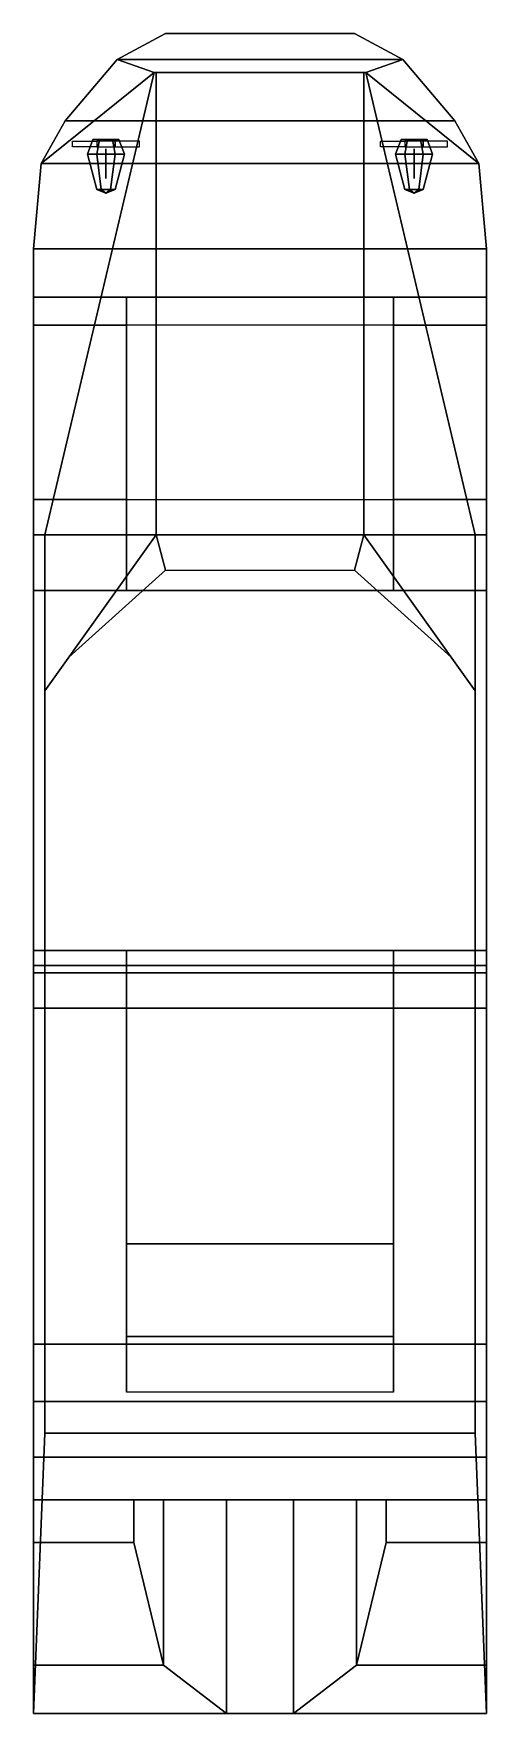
# Model space of a CAD drawing. Extents: x -1.22 to 1.22, y -4.53 to 4.52.
import ezdxf

# ---------------------------------------------------------------- set-up
doc = ezdxf.new("R2010")
doc.units = 0
doc.layers.get('0').update_dxf_attribs({"linetype": 'CONTINUOUS'})

msp = doc.modelspace()

# ---------------------------------------------------------------- linework, layer by layer
for points in [[(-0.51, 4.52, 1.42), (-0.77, 4.38, 1.38), (-0.77, 4.38, 1.6), (-0.51, 4.52, 1.6)], [(-0.51, 4.52, 1.6), (-0.77, 4.38, 1.6), (0.77, 4.38, 1.6), (0.51, 4.52, 1.6)], [(0.51, 4.52, 1.6), (0.51, 4.52, 1.42), (-0.51, 4.52, 1.42), (-0.51, 4.52, 1.6)], [(0.77, 4.38, 1.6), (0.77, 4.38, 1.38), (0.51, 4.52, 1.42), (0.51, 4.52, 1.6)], [(-1.05, 4.05, 1.6), (-1.18, 3.82, 1.6), (-0.57, 4.31, 1.6), (-0.77, 4.38, 1.6)], [(-0.77, 4.38, 1.38), (-1.05, 4.05, 1.12), (-1.05, 4.05, 1.6), (-0.77, 4.38, 1.6)], [(0.77, 4.38, 1.38), (1.05, 4.05, 1.12), (-1.05, 4.05, 1.12), (-0.77, 4.38, 1.38)], [(0.77, 4.38, 1.6), (0.77, 4.38, 1.38), (-0.77, 4.38, 1.38), (-0.77, 4.38, 1.6)], [(-0.77, 4.38, 1.6), (-0.77, 4.38, 1.38), (0.77, 4.38, 1.38), (0.77, 4.38, 1.6)], [(-0.77, 4.38, 1.6), (-0.57, 4.31, 1.6), (0.57, 4.31, 1.6), (0.77, 4.38, 1.6)], [(0.77, 4.38, 1.6), (0.57, 4.31, 1.6), (1.18, 3.82, 1.6), (1.05, 4.05, 1.6)], [(1.05, 4.05, 1.6), (1.05, 4.05, 1.12), (0.77, 4.38, 1.38), (0.77, 4.38, 1.6)], [(-1.18, 3.82, 1.6), (-1.22, 3.36, 1.6), (-0.7951, 3.36, 1.6), (-0.57, 4.31, 1.6)], [(-0.57, 4.31, 1.6), (-1.16, 1.82, 1.6), (-0.56, 1.82, 1.9), (-0.56, 4.31, 1.65)], [(0.56, 4.31, 1.65), (0.57, 4.31, 1.6), (-0.57, 4.31, 1.6), (-0.56, 4.31, 1.65)], [(-0.56, 4.31, 1.65), (-0.56, 1.82, 1.9), (0.56, 1.82, 1.9), (0.56, 4.31, 1.65)], [(0.56, 1.82, 1.9), (1.16, 1.82, 1.6), (0.57, 4.31, 1.6), (0.56, 4.31, 1.65)], [(0.57, 4.31, 1.6), (0.7951, 3.36, 1.6), (1.22, 3.36, 1.6), (1.18, 3.82, 1.6)], [(-1.05, 4.05, 1.12), (-1.18, 3.82, 0.94), (-1.18, 3.82, 1.6), (-1.05, 4.05, 1.6)], [(1.05, 4.05, 1.12), (1.18, 3.82, 0.94), (-1.18, 3.82, 0.94), (-1.05, 4.05, 1.12)], [(1.18, 3.82, 1.6), (1.18, 3.82, 0.94), (1.05, 4.05, 1.12), (1.05, 4.05, 1.6)], [(-0.88, 3.91, 1.84), (-1.01, 3.91, 1.6), (-1.01, 3.94, 1.6), (-0.88, 3.94, 1.84)], [(-0.93, 3.87, 1.72), (-0.88, 3.87, 1.8066), (-0.865, 3.95, 1.7806), (-0.9, 3.95, 1.72)], [(-0.88, 3.87, 1.6334), (-0.93, 3.87, 1.72), (-0.9, 3.95, 1.72), (-0.865, 3.95, 1.6594)], [(-0.9, 3.95, 1.72), (-0.76, 3.95, 1.72), (-0.795, 3.95, 1.6594), (-0.865, 3.95, 1.6594)], [(-0.865, 3.95, 1.7806), (-0.795, 3.95, 1.7806), (-0.76, 3.95, 1.72), (-0.9, 3.95, 1.72)], [(-0.88, 3.87, 1.8066), (-0.78, 3.87, 1.8066), (-0.795, 3.95, 1.7806), (-0.865, 3.95, 1.7806)], [(-0.78, 3.87, 1.6334), (-0.88, 3.87, 1.6334), (-0.865, 3.95, 1.6594), (-0.795, 3.95, 1.6594)], [(-0.88, 3.91, 1.84), (-0.78, 3.91, 1.84), (-0.78, 3.94, 1.84), (-0.88, 3.94, 1.84)], [(-0.83, 3.77, 1.66), (-0.83, 3.74, 1.6), (-0.83, 3.9, 1.6), (-0.83, 3.9, 1.65)], [(-0.78, 3.87, 1.8066), (-0.73, 3.87, 1.72), (-0.76, 3.95, 1.72), (-0.795, 3.95, 1.7806)], [(-0.73, 3.87, 1.72), (-0.78, 3.87, 1.6334), (-0.795, 3.95, 1.6594), (-0.76, 3.95, 1.72)], [(-0.78, 3.91, 1.84), (-0.65, 3.91, 1.6), (-0.65, 3.94, 1.6), (-0.78, 3.94, 1.84)], [(0.78, 3.91, 1.84), (0.65, 3.91, 1.6), (0.65, 3.94, 1.6), (0.78, 3.94, 1.84)], [(0.78, 3.87, 1.6334), (0.73, 3.87, 1.72), (0.76, 3.95, 1.72), (0.795, 3.95, 1.6594)], [(0.73, 3.87, 1.72), (0.78, 3.87, 1.8066), (0.795, 3.95, 1.7806), (0.76, 3.95, 1.72)], [(0.795, 3.95, 1.7806), (0.865, 3.95, 1.7806), (0.9, 3.95, 1.72), (0.76, 3.95, 1.72)], [(0.76, 3.95, 1.72), (0.9, 3.95, 1.72), (0.865, 3.95, 1.6594), (0.795, 3.95, 1.6594)], [(0.88, 3.87, 1.6334), (0.78, 3.87, 1.6334), (0.795, 3.95, 1.6594), (0.865, 3.95, 1.6594)], [(0.78, 3.87, 1.8066), (0.88, 3.87, 1.8066), (0.865, 3.95, 1.7806), (0.795, 3.95, 1.7806)], [(0.78, 3.91, 1.84), (0.88, 3.91, 1.84), (0.88, 3.94, 1.84), (0.78, 3.94, 1.84)], [(0.83, 3.77, 1.66), (0.83, 3.74, 1.6), (0.83, 3.9, 1.6), (0.83, 3.9, 1.65)], [(0.93, 3.87, 1.72), (0.88, 3.87, 1.6334), (0.865, 3.95, 1.6594), (0.9, 3.95, 1.72)], [(0.88, 3.87, 1.8066), (0.93, 3.87, 1.72), (0.9, 3.95, 1.72), (0.865, 3.95, 1.7806)], [(0.88, 3.91, 1.84), (1.01, 3.91, 1.6), (1.01, 3.94, 1.6), (0.88, 3.94, 1.84)], [(-1.18, 3.82, 0.94), (-1.22, 3.36, 0.62), (-1.22, 3.36, 1.6), (-1.18, 3.82, 1.6)], [(1.18, 3.82, 0.94), (1.22, 3.36, 0.62), (-1.22, 3.36, 0.62), (-1.18, 3.82, 0.94)], [(-0.93, 3.87, 1.72), (-0.88, 3.87, 1.6334), (-0.855, 3.68, 1.6767), (-0.88, 3.68, 1.72)], [(-0.88, 3.87, 1.8066), (-0.93, 3.87, 1.72), (-0.88, 3.68, 1.72), (-0.855, 3.68, 1.7633)], [(-0.88, 3.87, 1.6334), (-0.78, 3.87, 1.6334), (-0.805, 3.68, 1.6767), (-0.855, 3.68, 1.6767)], [(-0.78, 3.87, 1.8066), (-0.88, 3.87, 1.8066), (-0.855, 3.68, 1.7633), (-0.805, 3.68, 1.7633)], [(-0.78, 3.87, 1.6334), (-0.73, 3.87, 1.72), (-0.78, 3.68, 1.72), (-0.805, 3.68, 1.6767)], [(-0.73, 3.87, 1.72), (-0.78, 3.87, 1.8066), (-0.805, 3.68, 1.7633), (-0.78, 3.68, 1.72)], [(0.78, 3.87, 1.8066), (0.73, 3.87, 1.72), (0.78, 3.68, 1.72), (0.805, 3.68, 1.7633)], [(0.73, 3.87, 1.72), (0.78, 3.87, 1.6334), (0.805, 3.68, 1.6767), (0.78, 3.68, 1.72)], [(0.88, 3.87, 1.8066), (0.78, 3.87, 1.8066), (0.805, 3.68, 1.7633), (0.855, 3.68, 1.7633)], [(0.78, 3.87, 1.6334), (0.88, 3.87, 1.6334), (0.855, 3.68, 1.6767), (0.805, 3.68, 1.6767)], [(0.93, 3.87, 1.72), (0.88, 3.87, 1.8066), (0.855, 3.68, 1.7633), (0.88, 3.68, 1.72)], [(0.88, 3.87, 1.6334), (0.93, 3.87, 1.72), (0.88, 3.68, 1.72), (0.855, 3.68, 1.6767)], [(1.22, 3.36, 1.6), (1.22, 3.36, 0.62), (1.18, 3.82, 0.94), (1.18, 3.82, 1.6)], [(-0.88, 3.68, 1.72), (-0.855, 3.68, 1.6767), (-0.83, 3.66, 1.72)], [(-0.855, 3.68, 1.7633), (-0.88, 3.68, 1.72), (-0.83, 3.66, 1.72)], [(-0.855, 3.68, 1.6767), (-0.805, 3.68, 1.6767), (-0.83, 3.66, 1.72)], [(-0.805, 3.68, 1.7633), (-0.855, 3.68, 1.7633), (-0.83, 3.66, 1.72)], [(-0.805, 3.68, 1.6767), (-0.78, 3.68, 1.72), (-0.83, 3.66, 1.72)], [(-0.78, 3.68, 1.72), (-0.805, 3.68, 1.7633), (-0.83, 3.66, 1.72)], [(0.805, 3.68, 1.7633), (0.78, 3.68, 1.72), (0.83, 3.66, 1.72)], [(0.78, 3.68, 1.72), (0.805, 3.68, 1.6767), (0.83, 3.66, 1.72)], [(0.855, 3.68, 1.7633), (0.805, 3.68, 1.7633), (0.83, 3.66, 1.72)], [(0.805, 3.68, 1.6767), (0.855, 3.68, 1.6767), (0.83, 3.66, 1.72)], [(0.88, 3.68, 1.72), (0.855, 3.68, 1.7633), (0.83, 3.66, 1.72)], [(0.855, 3.68, 1.6767), (0.88, 3.68, 1.72), (0.83, 3.66, 1.72)], [(-1.22, 3.36, 0.79), (-1.22, 3.1, 0.79), (-1.22, 2.95, 1.01), (-1.22, 3.36, 1.01)], [(-1.22, 3.36, 0.62), (-1.22, 3.1, 0.52), (-1.22, 3.1, 0.79), (-1.22, 3.36, 0.79)], [(1.22, 3.36, 0.62), (1.22, 3.1, 0.52), (-1.22, 3.1, 0.52), (-1.22, 3.36, 0.62)], [(-1.22, 3.36, 1.01), (-1.22, -4.27, 1.01), (-1.22, -4.27, 1.6), (-1.22, 3.36, 1.6)], [(-1.22, 3.36, 1.6), (-1.22, 1.82, 1.6), (-1.16, 1.82, 1.6), (-0.7951, 3.36, 1.6)], [(0.7951, 3.36, 1.6), (1.16, 1.82, 1.6), (1.22, 1.82, 1.6), (1.22, 3.36, 1.6)], [(1.22, 2.95, 1.01), (1.22, 3.1, 0.79), (1.22, 3.36, 0.79), (1.22, 3.36, 1.01)], [(1.22, 3.1, 0.79), (1.22, 3.1, 0.52), (1.22, 3.36, 0.62), (1.22, 3.36, 0.79)], [(1.22, -4.27, 1.6), (1.22, -4.27, 1.01), (1.22, 3.36, 1.01), (1.22, 3.36, 1.6)], [(-1.22, 2.95, 1.01), (-1.22, 3.1, 0.79), (1.22, 3.1, 0.79), (1.22, 2.95, 1.01)], [(-1.22, 3.1, 0.79), (-1.22, 3.1, 0.52), (1.22, 3.1, 0.52), (1.22, 3.1, 0.79)], [(-0.72, 3.1, 0.52), (-0.72, 1.52, 0.45), (-0.72, 2.01, 1.01), (-0.72, 3.1, 1.01)], [(0.72, 3.1, 0.52), (0.72, 1.52, 0.45), (-0.72, 1.52, 0.45), (-0.72, 3.1, 0.52)], [(0.72, 2.01, 1.01), (0.72, 1.52, 0.45), (0.72, 3.1, 0.52), (0.72, 3.1, 1.01)], [(-0.72, 2.95, 1.01), (-0.72, 2.01, 1.01), (-1.22, 2.01, 1.01), (-1.22, 2.95, 1.01)], [(1.22, 2.01, 1.01), (0.72, 2.01, 1.01), (0.72, 2.95, 1.01), (1.22, 2.95, 1.01)], [(-1.22, 1.52, 0.45), (-1.22, -0.42, 0.45), (-1.22, -0.42, 1.01), (-1.22, 2.01, 1.01)], [(1.22, 2.01, 1.01), (1.22, 1.52, 0.45), (-1.22, 1.52, 0.45), (-1.22, 2.01, 1.01)], [(1.22, -0.42, 1.01), (1.22, -0.42, 0.45), (1.22, 1.52, 0.45), (1.22, 2.01, 1.01)], [(-1.22, 1.82, 1.6), (-1.22, -4.53, 1.6), (-1.16, -3.02, 1.6), (-1.16, 1.82, 1.6)], [(-1.16, 1.82, 1.6), (-1.16, 0.98, 1.6), (-1.16, 0.98, 1.9), (-0.56, 1.82, 1.9)], [(-0.56, 1.82, 1.9), (-1.16, 0.98, 1.9), (-1.16, 0.98, 2.08), (-0.56, 1.82, 2.16)], [(-0.56, 1.82, 2.16), (-1.03, 1.16, 2.09), (-1.03, 1.16, 2.15), (-0.51, 1.63, 2.44)], [(0.51, 1.63, 2.44), (0.56, 1.82, 2.16), (-0.56, 1.82, 2.16), (-0.51, 1.63, 2.44)], [(0.56, 1.82, 2.16), (0.56, 1.82, 1.9), (-0.56, 1.82, 1.9), (-0.56, 1.82, 2.16)], [(1.03, 1.16, 2.15), (1.03, 1.16, 2.09), (0.56, 1.82, 2.16), (0.51, 1.63, 2.44)], [(1.16, 0.98, 1.9), (1.16, 0.98, 1.6), (1.16, 1.82, 1.6), (0.56, 1.82, 1.9)], [(1.16, 0.98, 2.08), (1.16, 0.98, 1.9), (0.56, 1.82, 1.9), (0.56, 1.82, 2.16)], [(1.16, 1.82, 1.6), (1.16, -3.02, 1.6), (1.22, -4.53, 1.6), (1.22, 1.82, 1.6)], [(1.22, 1.52, 0.45), (1.22, -0.42, 0.45), (-1.22, -0.42, 0.45), (-1.22, 1.52, 0.45)], [(-1.16, 0.98, 1.6), (-1.16, -3.02, 1.6), (-1.16, -3.02, 1.94), (-1.16, 0.98, 1.82)], [(1.16, -3.02, 1.94), (1.16, -3.02, 1.6), (1.16, 0.98, 1.6), (1.16, 0.98, 1.82)], [(-1.22, -0.42, 0.45), (-1.22, -0.5, 0.75), (-1.22, -0.54, 0.79), (-1.22, -0.42, 0.79)], [(-1.22, -0.42, 0.79), (-1.22, -0.54, 0.79), (-1.22, -0.73, 1.01), (-1.22, -0.42, 1.01)], [(1.22, -0.42, 0.45), (1.22, -0.5, 0.75), (-1.22, -0.5, 0.75), (-1.22, -0.42, 0.45)], [(-0.72, -0.42, 0.47), (-0.72, -2, 0.43), (-0.72, -2, 1.01), (-0.72, -0.42, 1.01)], [(0.72, -0.42, 0.47), (0.72, -2, 0.43), (-0.72, -2, 0.43), (-0.72, -0.42, 0.47)], [(0.72, -2, 1.01), (0.72, -2, 0.43), (0.72, -0.42, 0.47), (0.72, -0.42, 1.01)], [(1.22, -0.54, 0.79), (1.22, -0.5, 0.75), (1.22, -0.42, 0.45), (1.22, -0.42, 0.79)], [(1.22, -0.73, 1.01), (1.22, -0.54, 0.79), (1.22, -0.42, 0.79), (1.22, -0.42, 1.01)], [(-1.22, -0.54, 0.79), (-1.22, -0.5, 0.75), (1.22, -0.5, 0.75), (1.22, -0.54, 0.79)], [(-1.22, -0.73, 1.01), (-1.22, -0.54, 0.79), (1.22, -0.54, 0.79), (1.22, -0.73, 1.01)], [(-1.22, -2.54, 1.01), (-1.22, -0.73, 1.01), (1.22, -0.73, 1.01), (1.22, -2.54, 1.01)], [(-0.72, -2, 0.43), (-0.72, -2.5, 0.65), (-0.72, -2.5, 1.01), (-0.72, -2, 1.01)], [(0.72, -2, 0.43), (0.72, -2.5, 0.65), (-0.72, -2.5, 0.65), (-0.72, -2, 0.43)], [(0.72, -2.5, 1.01), (0.72, -2.5, 0.65), (0.72, -2, 0.43), (0.72, -2, 1.01)], [(-0.72, -2.5, 0.65), (-0.72, -2.8, 0.65), (-0.72, -2.54, 1.01), (-0.72, -2.5, 1.01)], [(0.72, -2.5, 0.65), (0.72, -2.8, 0.65), (-0.72, -2.8, 0.65), (-0.72, -2.5, 0.65)], [(0.72, -2.54, 1.01), (0.72, -2.8, 0.65), (0.72, -2.5, 0.65), (0.72, -2.5, 1.01)], [(-1.22, -2.85, 0.58), (-1.22, -3.15, 0.46), (-1.22, -3.15, 1.01), (-1.22, -2.54, 1.01)], [(1.22, -2.54, 1.01), (1.22, -2.85, 0.58), (-1.22, -2.85, 0.58), (-1.22, -2.54, 1.01)], [(1.22, -3.15, 1.01), (1.22, -3.15, 0.46), (1.22, -2.85, 0.58), (1.22, -2.54, 1.01)], [(1.22, -2.85, 0.58), (1.22, -3.15, 0.46), (-1.22, -3.15, 0.46), (-1.22, -2.85, 0.58)], [(1.16, -3.02, 1.6), (-1.16, -3.02, 1.6), (-1.22, -4.53, 1.6), (1.22, -4.53, 1.6)], [(-1.16, -3.02, 1.94), (-1.16, -3.02, 1.6), (1.16, -3.02, 1.6), (1.16, -3.02, 1.94)], [(-1.22, -3.15, 0.46), (-1.22, -3.38, 0.46), (-1.22, -3.38, 1.01), (-1.22, -3.15, 1.01)], [(1.22, -3.15, 0.46), (1.22, -3.38, 0.46), (-1.22, -3.38, 0.46), (-1.22, -3.15, 0.46)], [(1.22, -3.38, 1.01), (1.22, -3.38, 0.46), (1.22, -3.15, 0.46), (1.22, -3.15, 1.01)], [(-1.22, -3.38, 0.46), (-1.22, -3.61, 0.53), (-1.22, -4.27, 1.01), (-1.22, -3.38, 1.01)], [(-0.68, -3.38, 0.46), (-0.68, -3.61, 0.53), (-1.22, -3.61, 0.53), (-1.22, -3.38, 0.46)], [(-0.68, -3.61, 0.53), (-0.68, -3.61, 0.53), (-0.68, -3.38, 0.46), (-0.68, -3.38, 0.53)], [(-0.52, -4.27, 1.01), (-0.68, -3.61, 0.53), (-0.68, -3.38, 0.53), (-0.52, -3.38, 1.01)], [(0.52, -3.38, 1.01), (-0.52, -3.38, 1.01), (-0.68, -3.38, 0.53), (0.68, -3.38, 0.53)], [(0.68, -3.38, 0.53), (-0.68, -3.38, 0.53), (-0.68, -3.38, 0.46), (0.68, -3.38, 0.46)], [(-0.18, -4.53, 1.19), (-0.52, -4.27, 1.01), (-0.52, -3.38, 1.01), (-0.18, -3.38, 1.19)], [(0.18, -3.38, 1.19), (-0.18, -3.38, 1.19), (-0.52, -3.38, 1.01), (0.52, -3.38, 1.01)], [(0.18, -4.53, 1.19), (-0.18, -4.53, 1.19), (-0.18, -3.38, 1.19), (0.18, -3.38, 1.19)], [(0.52, -4.27, 1.01), (0.18, -4.53, 1.19), (0.18, -3.38, 1.19), (0.52, -3.38, 1.01)], [(0.52, -4.27, 1.01), (0.52, -3.38, 1.01), (0.68, -3.38, 0.53), (0.68, -3.61, 0.53)], [(1.22, -3.38, 0.46), (1.22, -3.61, 0.53), (0.68, -3.61, 0.53), (0.68, -3.38, 0.46)], [(0.68, -3.61, 0.53), (0.68, -3.38, 0.53), (0.68, -3.38, 0.46), (0.68, -3.61, 0.53)], [(1.22, -4.27, 1.01), (1.22, -3.61, 0.53), (1.22, -3.38, 0.46), (1.22, -3.38, 1.01)], [(-1.22, -4.27, 1.01), (-1.22, -3.61, 0.53), (-0.68, -3.61, 0.53), (-0.52, -4.27, 1.01)], [(0.52, -4.27, 1.01), (0.68, -3.61, 0.53), (1.22, -3.61, 0.53), (1.22, -4.27, 1.01)], [(-1.22, -4.27, 1.01), (-1.22, -4.53, 1.19), (-1.22, -4.53, 1.6), (-1.22, -4.27, 1.6)], [(-0.52, -4.27, 1.01), (-0.18, -4.53, 1.19), (-1.22, -4.53, 1.19), (-1.22, -4.27, 1.01)], [(1.22, -4.27, 1.01), (1.22, -4.53, 1.19), (0.18, -4.53, 1.19), (0.52, -4.27, 1.01)], [(1.22, -4.53, 1.6), (1.22, -4.53, 1.19), (1.22, -4.27, 1.01), (1.22, -4.27, 1.6)], [(-1.22, -4.53, 1.6), (-1.22, -4.53, 1.19), (1.22, -4.53, 1.19), (1.22, -4.53, 1.6)]]:
    msp.add_3dface(points)

doc.saveas('drawing.dxf')
